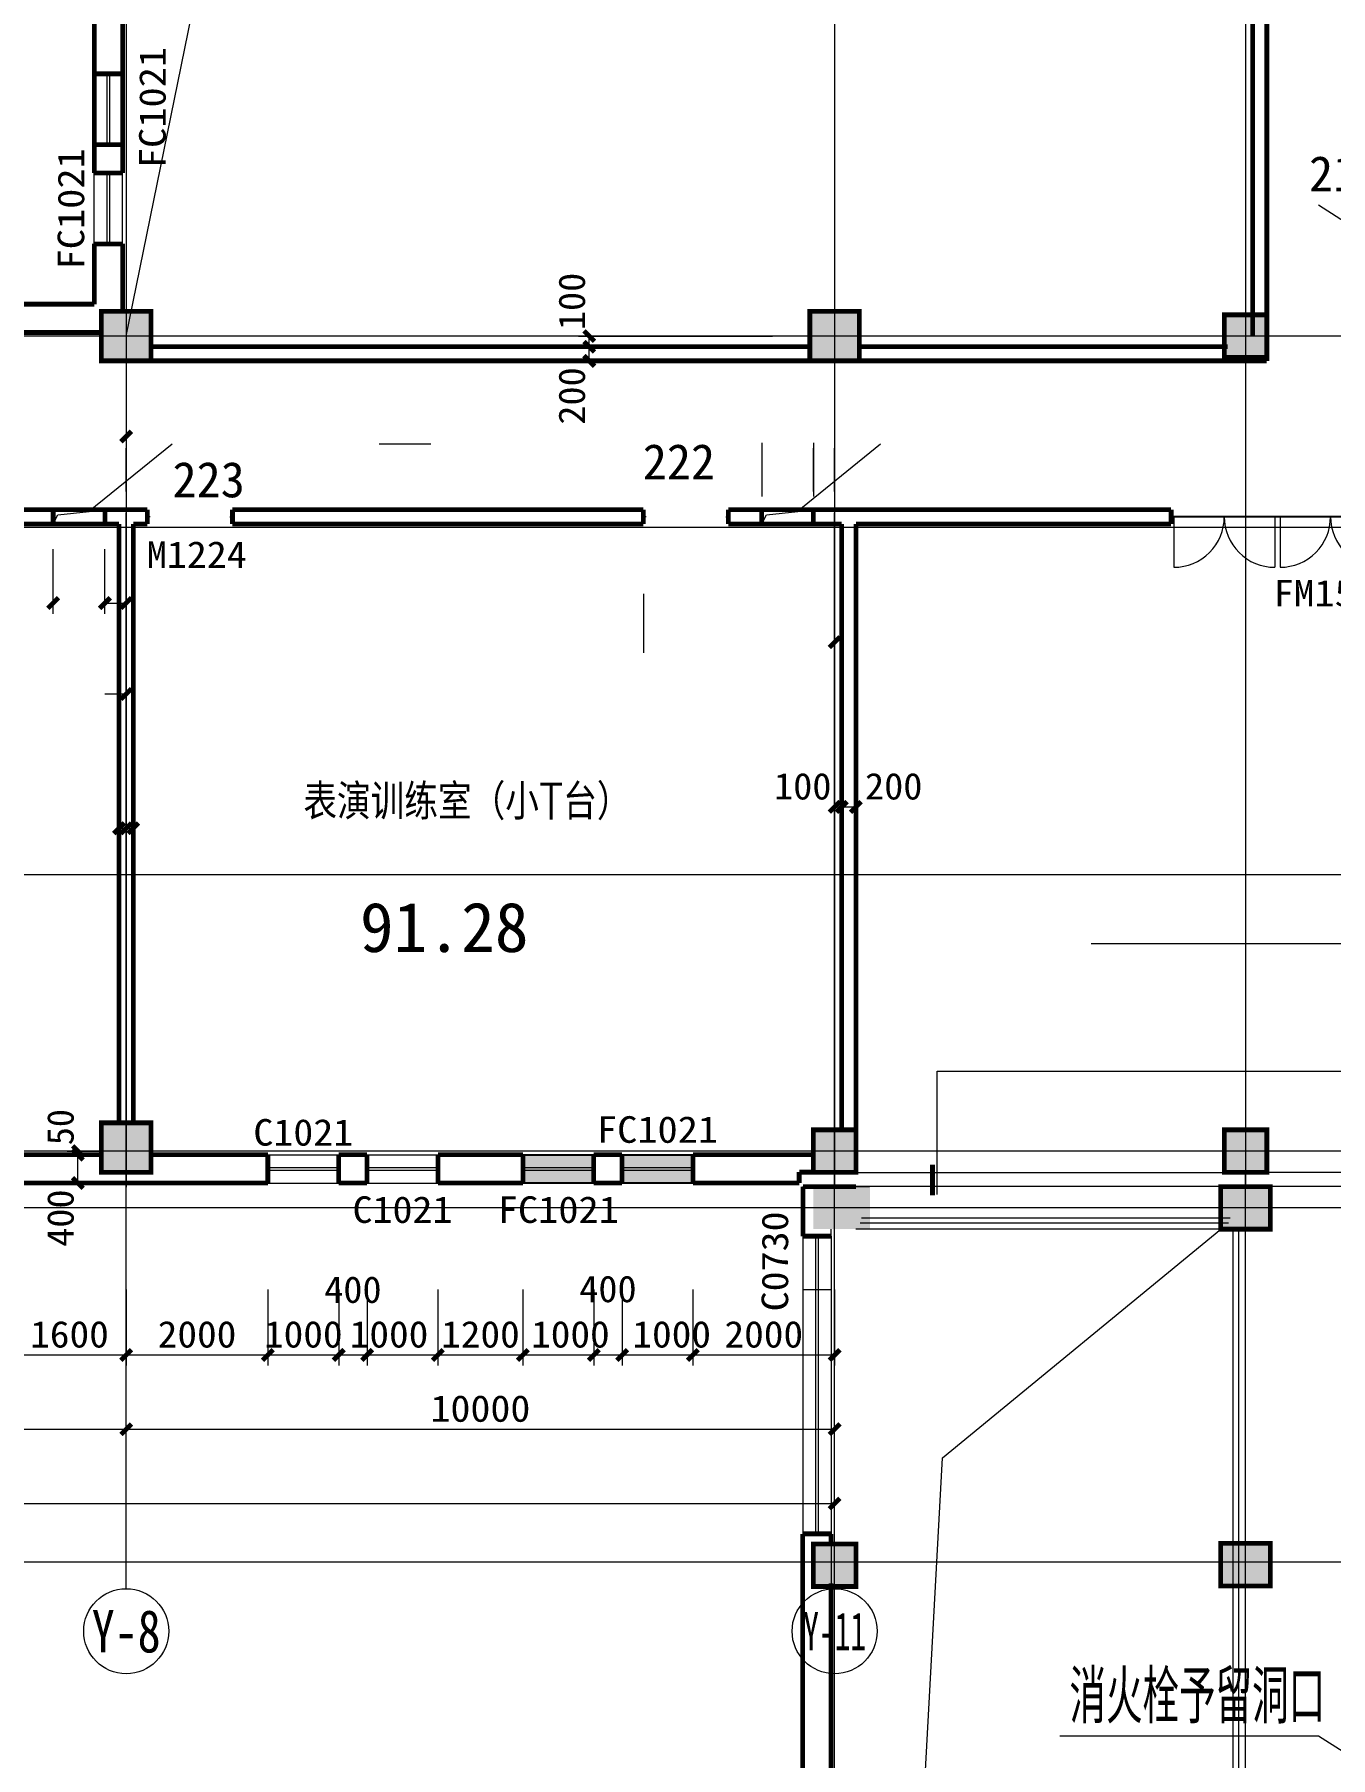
# Model space of a CAD drawing. Extents: x -307567 to 704339, y -10277 to 165507.
# Drawn here: x -52623 to -34328, y 87125 to 111436 of the extents above; entities that cross this region are included whole.
import ezdxf
from ezdxf.enums import TextEntityAlignment as Align

# ---------------------------------------------------------------- set-up
doc = ezdxf.new("R2010")
doc.units = 0
doc.header["$MEASUREMENT"] = 0
doc.layers.add('ziti', color=32, linetype='CONTINUOUS', lineweight=0)
doc.layers.add('我的', color=255, linetype='CONTINUOUS', lineweight=0)
doc.layers.add('中文', color=4, linetype='CONTINUOUS')
doc.styles.add('HZ', font='txt', dxfattribs={"width": 0.7, "height": 5, "bigfont": 'STF:宋体'})
doc.styles.get("Standard").update_dxf_attribs({"font": 'txt', "height": 3})

msp = doc.modelspace()

# ---------------------------------------------------------------- hatches: boundary and pattern name
at = {"layer": '中文'}
h = msp.add_hatch(color=0, dxfattribs=at)
h.paths.add_polyline_path([(-43328.23762, 95630.18661), (-44328.20821, 95630.18661), (-44328.20821, 95448.93141), (-43328.23762, 95448.93141)])
h.paths.add_polyline_path([(-43328.23762, 95448.93141), (-44328.20821, 95448.93141), (-44328.20821, 95411.4316), (-43328.23762, 95411.4316)])
h.paths.add_polyline_path([(-43328.23762, 95411.4316), (-44328.20821, 95411.4316), (-44328.20821, 95230.19471), (-43328.23762, 95230.19471)])
h.paths.add_polyline_path([(-44728.21841, 95411.4316), (-45728.22562, 95411.4316), (-45728.22562, 95230.19471), (-44728.21841, 95230.19471)])
h.paths.add_polyline_path([(-44728.21841, 95448.93141), (-45728.22562, 95448.93141), (-45728.22562, 95411.4316), (-44728.21841, 95411.4316)])
h.paths.add_polyline_path([(-44728.21841, 95630.18661), (-45728.22562, 95630.18661), (-45728.22562, 95448.93141), (-44728.21841, 95448.93141)])

# ---------------------------------------------------------------- linework, layer by layer
at = {"layer": '中文', "color": 0}
msp.add_line((-33615.82517, 104629.9683), (-36540.82517, 104629.9683), dxfattribs=at)
for points in [[(-45728.22562, 95630.18661), (-44728.21841, 95630.18661), (-44728.21841, 95230.19471), (-45728.22562, 95230.19471)], [(-44328.20821, 95630.18661), (-43328.23762, 95630.18661), (-43328.23762, 95230.19471), (-44328.20821, 95230.19471)]]:
    msp.add_lwpolyline(points, close=True, dxfattribs=at)
at = {"layer": '我的', "color": 0}
for p, q in [((-51328.18541, 147990.48999), (-51328.18541, 95170.08149)), ((-41328.22321, 147990.48999), (-41328.22321, 95170.08149)), ((-35528.27662, 147990.48999), (-35528.27662, 95170.08149)), ((-51328.18541, 107180.13802), (-48087.74752, 123105.29032)), ((-51778.18316, 109880.12452), (-51778.18316, 110880.11341)), ((-51596.94628, 109880.12452), (-51596.94628, 110880.11341)), ((-51559.44647, 109880.12452), (-51559.44647, 110880.11341)), ((-51378.17296, 109880.12452), (-51378.17296, 110880.11341)), ((-51778.18316, 108480.12541), (-51778.18316, 109480.12346)), ((-51596.94628, 108480.12541), (-51596.94628, 109480.12346)), ((-51559.44647, 108480.12541), (-51559.44647, 109480.12346)), ((-51378.17296, 108480.12541), (-51378.17296, 109480.12346)), ((-33128.28862, 108149.64916), (-34498.42337, 109025.51148)), ((-5920.96616, 107180.13802), (-79811.30716, 107180.12886)), ((-44941.79157, 107180.13802), (-42205.14753, 107180.13802)), ((-44941.79157, 107030.13877), (-42205.14753, 107030.13877)), ((-44791.79232, 107030.13877), (-44791.79232, 107180.13802)), ((-44791.79232, 106830.13366), (-44791.79232, 107030.13877)), ((-35912.24687, 107180.13802), (-36754.08836, 107180.13802)), ((-44941.79157, 106830.13366), (-42205.14753, 106830.13366)), ((-51328.18541, 106440.95409), (-51328.18541, 105613.4863)), ((-51858.12661, 104705.05884), (-50679.51922, 105660.11388)), ((-51328.18541, 105675.72354), (-51328.18541, 104915.29033)), ((-51328.18541, 104985.28205), (-51328.18541, 105599.59782)), ((-47759.51429, 105660.11388), (-47029.54968, 105660.11388)), ((-47029.54968, 105660.11388), (-47029.54968, 105660.11388)), ((-42358.22294, 105675.72354), (-42358.22294, 104915.29033)), ((-41858.16441, 104705.05884), (-40679.55702, 105660.11388)), ((-41628.22171, 105675.72354), (-41628.22171, 104915.29033)), ((-41628.22171, 104985.28205), (-41628.22171, 105599.59782)), ((-41328.22321, 105675.72354), (-41328.22321, 104915.29033)), ((-41328.22321, 104985.28205), (-41328.22321, 105599.59782)), ((-52358.18515, 104530.14821), (-52291.27874, 104657.79955)), ((-52291.27874, 104657.79955), (-51628.18391, 104730.14416)), ((-51328.18541, 91629.40705), (-51328.18541, 104684.99058)), ((-50990.6871, 104630.15077), (-51028.18691, 104630.15077)), ((-49865.69273, 104630.15077), (-49828.19291, 104630.15077)), ((-43990.70989, 104630.15077), (-44028.20971, 104630.15077)), ((-42865.71552, 104630.15077), (-42828.21571, 104630.15077)), ((-42358.22294, 104530.14821), (-42291.35316, 104657.79955)), ((-42291.35316, 104657.79955), (-41628.22171, 104730.14416)), ((-41328.22321, 91629.40705), (-41328.22321, 104684.99058)), ((-36540.77156, 104630.15077), (-36578.27137, 104630.15077)), ((-36540.77156, 104630.15077), (-36540.77156, 103917.65433)), ((-35115.77868, 104630.15077), (-35078.27887, 104630.15077)), ((-35115.77868, 104630.15077), (-35115.77868, 103917.65433)), ((-35040.77906, 104630.15077), (-35078.27887, 104630.15077)), ((-35040.77906, 104630.15077), (-35040.77906, 103917.65433)), ((-5920.96616, 104480.15152), (-79811.30716, 104480.14236)), ((-52358.18515, 103263.16541), (-52358.18515, 104173.05771)), ((-51628.18391, 103263.16541), (-51628.18391, 104173.05771)), ((-51328.18541, 103263.16541), (-51328.18541, 104173.05771)), ((-51628.18391, 103413.16466), (-51328.18541, 103413.16466)), ((-44028.20971, 103542.77522), (-44028.20971, 102711.53548)), ((-41328.22321, 103542.77522), (-41328.22321, 102711.53548)), ((-51328.18541, 102812.78314), (-51328.18541, 101981.5434)), ((-51628.18391, 102131.54265), (-51328.18541, 102131.54265)), ((-41328.22321, 100686.76533), (-41328.22321, 99580.17296)), ((-41228.24812, 100686.76533), (-41228.24812, 99580.17296)), ((-41028.22471, 100686.76533), (-41028.22471, 99580.17296)), ((-41328.22321, 100536.76608), (-41228.24812, 100536.76608)), ((-41228.24812, 100536.76608), (-41028.22471, 100536.76608)), ((-51428.19712, 100385.86046), (-51428.19712, 99580.16381)), ((-51428.19712, 100235.86121), (-51328.18541, 100235.86121)), ((-51328.18541, 100385.86046), (-51328.18541, 99580.16381)), ((-51328.18541, 100235.86121), (-51228.17371, 100235.86121)), ((-51228.17371, 100385.86046), (-51228.17371, 99580.16381)), ((-51328.18541, 92806.87919), (-51328.18541, 99710.47932)), ((-41328.22321, 92806.87919), (-41328.22321, 99710.47932)), ((-5920.96616, 99580.17296), (-79811.30716, 99580.16381)), ((-5920.96616, 99580.17296), (-79811.30716, 99580.16381)), ((-41328.22321, 14141.83177), (-41328.22321, 99323.43291)), ((-29328.28321, 98605.8187), (-37705.24328, 98605.8187)), ((-39881.22117, 95070.74727), (-39881.22117, 96808.73907)), ((-39881.22117, 96808.73907), (-35178.25396, 96808.73907)), ((-35380.36476, 96808.73907), (-32526.13099, 96808.73907)), ((-5920.96616, 95680.19246), (-79811.30716, 95680.17415)), ((-5920.96616, 95680.19246), (-79811.30716, 95680.17415)), ((-52159.88292, 95680.19246), (-51678.17146, 95680.19246)), ((-52159.88292, 95630.18661), (-51678.17146, 95630.18661)), ((-52009.88367, 95630.18661), (-52009.88367, 95680.19246)), ((-52009.88367, 95230.19471), (-52009.88367, 95630.18661)), ((-49328.20762, 95630.18661), (-48328.20041, 95630.18661)), ((-47928.19021, 95630.18661), (-46928.21962, 95630.18661)), ((-45728.22562, 95630.18661), (-44728.21841, 95630.18661)), ((-44328.20821, 95630.18661), (-43328.23762, 95630.18661)), ((-49328.20762, 95448.93141), (-48328.20041, 95448.93141)), ((-49328.20762, 95411.4316), (-48328.20041, 95411.4316)), ((-47928.19021, 95448.93141), (-46928.21962, 95448.93141)), ((-47928.19021, 95411.4316), (-46928.21962, 95411.4316)), ((-45728.22562, 95448.93141), (-44728.21841, 95448.93141)), ((-45728.22562, 95411.4316), (-44728.21841, 95411.4316)), ((-44328.20821, 95448.93141), (-43328.23762, 95448.93141)), ((-44328.20821, 95411.4316), (-43328.23762, 95411.4316)), ((-41028.22471, 95380.19396), (-35528.27662, 95380.19396)), ((-35528.27662, 77880.27383), (-35528.27662, 95380.19396)), ((-23528.33662, 95380.19396), (-35228.27812, 95380.19396)), ((-52159.88292, 95230.19471), (-51678.17146, 95230.19471)), ((-49328.20762, 95230.19471), (-48328.20041, 95230.19471)), ((-47928.19021, 95230.19471), (-46928.21962, 95230.19471)), ((-45728.22562, 95230.19471), (-44728.21841, 95230.19471)), ((-44328.20821, 95230.19471), (-43328.23762, 95230.19471)), ((-41776.24343, 95180.18886), (-40835.08602, 95180.18886)), ((-34794.57668, 95180.18886), (-41174.56187, 95180.18886)), ((-23928.31021, 95180.18886), (-35178.25396, 95180.18886)), ((-5920.96616, 94880.19036), (-79811.30716, 94880.1812)), ((-5920.96616, 94880.19036), (-79811.30716, 94880.1812)), ((-35528.27662, 14141.83177), (-35528.27662, 94880.19036)), ((-41378.24737, 94480.19846), (-41378.24737, 94580.19186)), ((-35878.26266, 94580.19186), (-41028.22471, 94580.19186)), ((-40966.81144, 94666.45242), (-35766.82523, 94666.45242)), ((-40946.81642, 94741.10414), (-35746.83022, 94741.10414)), ((-39807.17368, 91350.86841), (-35878.26266, 94580.19186)), ((-35707.20639, 94580.19186), (-35707.20639, 68638.65744)), ((-35627.22632, 94580.19186), (-35627.22632, 68568.65657)), ((-41776.24343, 94480.19846), (-41778.22096, 90280.21946)), ((-41595.15303, 90280.21946), (-41595.15303, 94480.19846)), ((-41557.65321, 90280.21946), (-41557.65321, 94480.19846)), ((-41378.24737, 94480.19846), (-41378.24737, 90280.21946)), ((-51328.18541, 93727.53804), (-51328.18541, 92654.17)), ((-51328.18541, 93727.53804), (-51328.18541, 92654.17)), ((-49328.20762, 93727.53804), (-49328.20762, 92654.17)), ((-49328.20762, 93727.53804), (-49328.20762, 92654.17)), ((-48328.20041, 93727.53804), (-48328.20041, 92654.17)), ((-48328.20041, 93727.53804), (-48328.20041, 92654.17)), ((-47928.19021, 93727.53804), (-47928.19021, 92654.17)), ((-47928.19021, 93727.53804), (-47928.19021, 92654.17)), ((-46928.21962, 93727.53804), (-46928.21962, 92654.17)), ((-46928.21962, 93727.53804), (-46928.21962, 92654.17)), ((-45728.22562, 93727.53804), (-45728.22562, 92654.17)), ((-45728.22562, 93727.53804), (-45728.22562, 92654.17)), ((-44728.21841, 93727.53804), (-44728.21841, 92654.17)), ((-44728.21841, 93727.53804), (-44728.21841, 92654.17)), ((-44328.20821, 93727.53804), (-44328.20821, 92654.17)), ((-44328.20821, 93727.53804), (-44328.20821, 92654.17)), ((-43328.23762, 93727.53804), (-43328.23762, 92654.17)), ((-43328.23762, 93727.53804), (-43328.23762, 92654.17)), ((-41778.22096, 93730.31208), (-41378.24737, 93730.31208)), ((-41328.22321, 93727.53804), (-41328.22321, 92654.17)), ((-41328.22321, 93727.53804), (-41328.22321, 92654.17)), ((-52928.18962, 92804.16925), (-51328.18541, 92804.16925)), ((-51328.18541, 89506.89112), (-51328.18541, 92806.87919)), ((-51328.18541, 92804.16925), (-49328.20762, 92804.16925)), ((-51328.18541, 92804.16925), (-49328.20762, 92804.16925)), ((-49328.20762, 92804.16925), (-48328.20041, 92804.16925)), ((-49328.20762, 92804.16925), (-48328.20041, 92804.16925)), ((-48328.20041, 92804.16925), (-47928.19021, 92804.16925)), ((-48328.20041, 92804.16925), (-47928.19021, 92804.16925)), ((-47928.19021, 92804.16925), (-46928.21962, 92804.16925)), ((-47928.19021, 92804.16925), (-46928.21962, 92804.16925)), ((-46928.21962, 92804.16925), (-45728.22562, 92804.16925)), ((-46928.21962, 92804.16925), (-45728.22562, 92804.16925)), ((-45728.22562, 92804.16925), (-44728.21841, 92804.16925)), ((-45728.22562, 92804.16925), (-44728.21841, 92804.16925)), ((-44728.21841, 92804.16925), (-44328.20821, 92804.16925)), ((-44728.21841, 92804.16925), (-44328.20821, 92804.16925)), ((-44328.20821, 92804.16925), (-43328.23762, 92804.16925)), ((-44328.20821, 92804.16925), (-43328.23762, 92804.16925)), ((-43328.23762, 92804.16925), (-41328.22321, 92804.16925)), ((-43328.23762, 92804.16925), (-41328.22321, 92804.16925)), ((-41328.22321, 89506.89112), (-41328.22321, 92806.87919)), ((-57328.15541, 91756.88444), (-51328.18541, 91756.88444)), ((-51328.18541, 91756.88444), (-41328.22321, 91756.88444)), ((-41328.22321, 88329.42813), (-41328.22321, 91629.40705)), ((-41028.22471, 68798.43906), (-39807.17368, 91350.86841)), ((-73578.06196, 90706.88969), (-41328.22321, 90706.88969)), ((-41778.22096, 90317.71928), (-41778.22096, 90280.21946)), ((-41778.22096, 90280.21946), (-41778.22096, 78030.27308)), ((-41378.24737, 90137.21481), (-41378.24737, 78630.27008)), ((-5920.96616, 89880.20926), (-79811.30716, 89880.20926)), ((-5920.96616, 89880.20926), (-79811.30716, 89880.20926)), ((-37418.39168, 87425.61948), (-38148.39292, 87425.61948)), ((-34498.42337, 87425.61948), (-37418.39168, 87425.61948)), ((-34498.42337, 87425.61948), (-37418.39168, 87425.61948)), ((-34498.42337, 87425.61948), (-37418.39168, 87425.61948)), ((-34498.42337, 87425.61948), (-37418.39168, 87425.61948)), ((-37418.39168, 87425.61948), (-37418.39168, 87425.61948)), ((-33178.27616, 86581.7089), (-34498.42337, 87425.61948)), ((-34498.42337, 87425.61948), (-34498.42337, 87425.61948))]:
    msp.add_line(p, q, dxfattribs=at)
at = {"layer": '我的', "color": 0, "const_width": 67.49966}
for points in [[(-35428.26491, 116180.09302), (-35428.26491, 107180.13802)], [(-35228.27812, 116180.09302), (-35228.27812, 106830.13366)], [(-51778.18316, 112780.10696), (-51778.18316, 111280.11446)], [(-51378.17296, 111846.85968), (-51378.17296, 111280.11446)], [(-51778.18316, 109480.12346), (-51778.18316, 111280.11446)], [(-51378.17296, 109480.12346), (-51378.17296, 111280.11446)], [(-51378.17296, 110880.11341), (-51778.18316, 110880.11341)], [(-51778.18316, 110380.11896), (-51778.18316, 109480.12346)], [(-51378.17296, 110380.11896), (-51378.17296, 109480.12346)], [(-51778.18316, 109480.12346), (-51778.18316, 109880.12452)], [(-51378.17296, 109880.12452), (-51778.18316, 109880.12452)], [(-51378.17296, 109480.12346), (-51378.17296, 109880.12452)], [(-51378.17296, 109480.12346), (-51778.18316, 109480.12346)], [(-35428.26491, 107480.13652), (-35428.26491, 108680.13052)], [(-35228.27812, 106830.13366), (-35228.27812, 108680.13052)], [(-51778.18316, 107630.13577), (-51778.18316, 108484.12625)], [(-51378.17296, 108480.12541), (-51778.18316, 108480.12541)], [(-51378.17296, 107530.13321), (-51378.17296, 108484.12625)], [(-51778.18316, 107630.13577), (-53128.17641, 107630.13577)], [(-51678.17146, 107530.13321), (-51678.17146, 106830.13366), (-50978.19937, 106830.13366), (-50978.19937, 107530.13321), (-51678.17146, 107530.13321), (-51678.17146, 106830.13366)], [(-41678.24587, 107530.13321), (-41678.24587, 106830.13366), (-40978.23716, 106830.13366), (-40978.23716, 107530.13321), (-41678.24587, 107530.13321), (-41678.24587, 106830.13366)], [(-35828.27512, 107480.13652), (-35828.27512, 106880.13952), (-35228.27812, 106880.13952), (-35228.27812, 107480.13652), (-35828.27512, 107480.13652), (-35828.27512, 106880.13952)], [(-51678.17146, 107230.13471), (-53128.17641, 107230.13471)], [(-44866.79194, 107255.13764), (-44716.79269, 107105.13839)], [(-50978.19937, 107030.13877), (-41678.24587, 107030.13877)], [(-44866.79194, 107105.13839), (-44716.79269, 106955.13914)], [(-40978.23716, 107030.13877), (-35778.25096, 107030.13877)], [(-50978.19937, 106830.13366), (-41678.24587, 106830.13366)], [(-44866.79194, 106905.13329), (-44716.79269, 106755.13404)], [(-40978.23716, 106830.13366), (-35228.27812, 106830.13366)], [(-51403.18504, 105688.48593), (-51253.18579, 105838.48518)], [(-51328.18541, 104730.14416), (-52828.17791, 104730.14416)], [(-51428.19712, 104530.14821), (-52828.17791, 104530.14821)], [(-52358.18515, 104730.14416), (-52358.18515, 104530.14821)], [(-51628.18391, 104730.14416), (-51628.18391, 104530.14821)], [(-51428.19712, 99580.17296), (-51428.19712, 104530.14821)], [(-51328.18541, 104730.14416), (-51028.18691, 104730.14416)], [(-51228.17371, 99580.17296), (-51228.17371, 104530.14821)], [(-51228.17371, 104530.14821), (-51028.18691, 104530.14821)], [(-51028.18691, 104530.14821), (-51028.18691, 104730.14416)], [(-49828.19291, 104730.14416), (-44028.20971, 104730.14416)], [(-49828.19291, 104530.14821), (-49828.19291, 104730.14416)], [(-49828.19291, 104530.14821), (-44028.20971, 104530.14821)], [(-44028.20971, 104530.14821), (-44028.20971, 104730.14416)], [(-41328.22321, 104730.14416), (-42828.21571, 104730.14416)], [(-42828.21571, 104530.14821), (-42828.21571, 104730.14416)], [(-41228.24812, 104530.14821), (-42828.21571, 104530.14821)], [(-42358.22294, 104730.14416), (-42358.22294, 104530.14821)], [(-41628.22171, 104730.14416), (-41628.22171, 104530.14821)], [(-41328.22321, 104730.14416), (-36578.27137, 104730.14416)], [(-41228.24812, 99580.17296), (-41228.24812, 104530.14821)], [(-41028.22471, 99580.17296), (-41028.22471, 104530.14821)], [(-41028.22471, 104530.14821), (-36578.27137, 104530.14821)], [(-36578.27137, 104530.14821), (-36578.27137, 104730.14416)], [(-52433.18477, 103338.16504), (-52283.18552, 103488.16429)], [(-51703.18354, 103338.16504), (-51553.18429, 103488.16429)], [(-51403.18504, 103338.16504), (-51253.18579, 103488.16429)], [(-41403.22283, 102786.53511), (-41253.22358, 102936.53436)], [(-51403.18504, 102056.54303), (-51253.18579, 102206.54228)], [(-41403.22283, 100461.76646), (-41253.22358, 100611.76571)], [(-41303.24775, 100461.76646), (-41153.2485, 100611.76571)], [(-41103.22433, 100461.76646), (-40953.22508, 100611.76571)], [(-51503.19675, 100160.86159), (-51353.1975, 100310.86084)], [(-51403.18504, 100160.86159), (-51253.18579, 100310.86084)], [(-51303.17333, 100160.86159), (-51153.17408, 100310.86084)], [(-51428.19712, 96080.18436), (-51428.19712, 99580.17296)], [(-51228.17371, 96080.18436), (-51228.17371, 99580.17296)], [(-41228.24812, 95980.19096), (-41228.24812, 99580.17296)], [(-41028.22471, 95980.19096), (-41028.22471, 99580.17296)], [(-51678.17146, 96080.18436), (-51678.17146, 95380.19396), (-50978.19937, 95380.19396), (-50978.19937, 96080.18436), (-51678.17146, 96080.18436), (-51678.17146, 95380.19396)], [(-52084.88329, 95755.19209), (-51934.88404, 95605.19284)], [(-41628.22171, 95980.19096), (-41628.22171, 95380.19396), (-41028.22471, 95380.19396), (-41028.22471, 95980.19096), (-41628.22171, 95980.19096), (-41628.22171, 95380.19396)], [(-35828.27512, 95980.19096), (-35828.27512, 95380.19396), (-35228.27812, 95380.19396), (-35228.27812, 95980.19096), (-35828.27512, 95980.19096), (-35828.27512, 95380.19396)], [(-51678.17146, 95630.18661), (-52928.18962, 95630.18661)], [(-52084.88329, 95705.18624), (-51934.88404, 95555.18699)], [(-50978.19937, 95630.18661), (-49328.20762, 95630.18661)], [(-49328.20762, 95230.19471), (-49328.20762, 95630.18661)], [(-48328.20041, 95630.18661), (-47928.19021, 95630.18661)], [(-48328.20041, 95230.19471), (-48328.20041, 95630.18661)], [(-47928.19021, 95230.19471), (-47928.19021, 95630.18661)], [(-46928.21962, 95630.18661), (-45728.22562, 95630.18661)], [(-46928.21962, 95230.19471), (-46928.21962, 95630.18661)], [(-45728.22562, 95230.19471), (-45728.22562, 95630.18661)], [(-44728.21841, 95630.18661), (-44328.20821, 95630.18661)], [(-44728.21841, 95230.19471), (-44728.21841, 95630.18661)], [(-44328.20821, 95230.19471), (-44328.20821, 95630.18661)], [(-41628.22171, 95630.18661), (-43328.23762, 95630.18661)], [(-43328.23762, 95230.19471), (-43328.23762, 95630.18661)], [(-52084.88329, 95305.19434), (-51934.88404, 95155.19509)], [(-41828.24512, 95384.46945), (-41828.24512, 95230.19471)], [(-41028.22471, 95380.19396), (-41828.24512, 95383.78281)], [(-39946.99232, 95058.83632), (-39946.99232, 95489.10455)], [(-51328.18541, 95230.19471), (-52928.18962, 95230.19471)], [(-51328.18541, 95230.19471), (-49328.20762, 95230.19471)], [(-48328.20041, 95230.19471), (-47928.19021, 95230.19471)], [(-46928.21962, 95230.19471), (-45728.22562, 95230.19471)], [(-44728.21841, 95230.19471), (-44328.20821, 95230.19471)], [(-41828.24512, 95230.19471), (-43328.23762, 95230.19471)], [(-41028.22471, 95180.18886), (-41776.24343, 95180.18886)], [(-41776.24343, 94480.19846), (-41776.24343, 95180.18886)], [(-35878.26266, 95180.18886), (-35878.26266, 94580.19186), (-35178.25396, 94580.19186), (-35178.25396, 95180.18886), (-35878.26266, 95180.18886), (-35878.26266, 94580.19186)], [(-41378.24737, 94480.19846), (-41776.24343, 94480.19846)], [(-51403.18504, 92729.16962), (-51253.18579, 92879.16887)], [(-51403.18504, 92729.16962), (-51253.18579, 92879.16887)], [(-49403.20725, 92729.16962), (-49253.208, 92879.16887)], [(-49403.20725, 92729.16962), (-49253.208, 92879.16887)], [(-48403.20004, 92729.16962), (-48253.20079, 92879.16887)], [(-48403.20004, 92729.16962), (-48253.20079, 92879.16887)], [(-48003.18983, 92729.16962), (-47853.19058, 92879.16887)], [(-48003.18983, 92729.16962), (-47853.19058, 92879.16887)], [(-47003.21925, 92729.16962), (-46853.22, 92879.16887)], [(-47003.21925, 92729.16962), (-46853.22, 92879.16887)], [(-45803.22525, 92729.16962), (-45653.226, 92879.16887)], [(-45803.22525, 92729.16962), (-45653.226, 92879.16887)], [(-44803.21804, 92729.16962), (-44653.21879, 92879.16887)], [(-44803.21804, 92729.16962), (-44653.21879, 92879.16887)], [(-44403.20783, 92729.16962), (-44253.20858, 92879.16887)], [(-44403.20783, 92729.16962), (-44253.20858, 92879.16887)], [(-43403.23725, 92729.16962), (-43253.238, 92879.16887)], [(-43403.23725, 92729.16962), (-43253.238, 92879.16887)], [(-41403.22283, 92729.16962), (-41253.22358, 92879.16887)], [(-41403.22283, 92729.16962), (-41253.22358, 92879.16887)], [(-51403.18504, 91681.88482), (-51253.18579, 91831.88407)], [(-41403.22283, 91681.88482), (-41253.22358, 91831.88407)], [(-41403.22283, 90631.89007), (-41253.22358, 90781.88932)], [(-41378.24737, 90280.21946), (-41778.22096, 90280.21946)], [(-41778.22096, 90280.21946), (-41778.22096, 90180.20776)], [(-41778.22096, 89880.20926), (-41778.22096, 90180.20776)], [(-41378.24737, 90280.21946), (-41378.24737, 90137.21481)], [(-41628.22171, 90137.21481), (-41628.22171, 89537.21781), (-41028.22471, 89537.21781), (-41028.22471, 90137.21481), (-41628.22171, 90137.21481), (-41628.22171, 89537.21781)], [(-35878.26266, 90146.2144), (-35878.26266, 89546.2174), (-35178.25396, 89546.2174), (-35178.25396, 90146.2144), (-35878.26266, 90146.2144), (-35878.26266, 89546.2174)], [(-41778.22096, 89880.20926), (-41778.22096, 89580.21533)], [(-41778.22096, 89580.21533), (-41778.22096, 78030.27308)], [(-41378.24737, 89580.21533), (-41378.24737, 78630.27008)]]:
    msp.add_lwpolyline(points, dxfattribs=at)
at = {"layer": '我的', "color": 0}
for centre in [(-51328.18541, 88906.89412), (-41328.22321, 88906.89412)]:
    msp.add_circle(centre, 599.997, dxfattribs=at)
for centre, start, end in [((-36540.77156, 104630.15077), 269.999997496, 0), ((-35115.77868, 104630.15077), 180.000005009, 270.000007513), ((-35040.77906, 104630.15077), 269.999997496, 0), ((-33615.78618, 104630.15077), 180.000005009, 270.000007513)]:
    msp.add_arc(centre, 712.49644, start, end, dxfattribs=at)
for points in [[(-51678.17146, 107530.13321), (-50978.19937, 107530.13321), (-51678.17146, 106830.13366), (-50978.19937, 106830.13366)], [(-41678.24587, 107530.13321), (-40978.23716, 107530.13321), (-41678.24587, 106830.13366), (-40978.23716, 106830.13366)], [(-35828.27512, 107480.13652), (-35228.27812, 107480.13652), (-35828.27512, 106880.13952), (-35228.27812, 106880.13952)], [(-51678.17146, 96080.18436), (-50978.19937, 96080.18436), (-51678.17146, 95380.19396), (-50978.19937, 95380.19396)], [(-41628.22171, 95980.19096), (-41028.22471, 95980.19096), (-41628.22171, 95380.19396), (-41028.22471, 95380.19396)], [(-35828.27512, 95980.19096), (-35228.27812, 95980.19096), (-35828.27512, 95380.19396), (-35228.27812, 95380.19396)], [(-41628.22171, 95180.18886), (-40828.23791, 95180.18886), (-41628.22171, 94580.19186), (-40828.23791, 94580.19186)], [(-35878.26266, 95180.18886), (-35178.25396, 95180.18886), (-35878.26266, 94580.19186), (-35178.25396, 94580.19186)], [(-41628.22171, 90137.21481), (-41028.22471, 90137.21481), (-41628.22171, 89537.21781), (-41028.22471, 89537.21781)], [(-35878.26266, 90146.2144), (-35178.25396, 90146.2144), (-35878.26266, 89546.2174), (-35178.25396, 89546.2174)]]:
    msp.add_solid(points, dxfattribs=at)

# ---------------------------------------------------------------- texts
at = {"layer": 'ziti', "color": 0, "style": 'HZ', "width": 0.483398}
msp.add_text('消火栓予留洞口', height=749.99625, dxfattribs=at).set_placement((-38013.70121, 87605.25878), (-34404.34425, 87605.25878), align=Align.FIT)
msp.add_text('消火栓予留洞口', height=749.99625, dxfattribs=at).set_placement((-38013.70121, 87605.25878), (-34404.34425, 87605.25878), align=Align.FIT)
msp.add_text('消火栓予留洞口', height=749.99625, dxfattribs=at).set_placement((-38013.70121, 87605.25878), (-34404.34425, 87605.25878), align=Align.FIT)
msp.add_text('消火栓予留洞口', height=749.99625, dxfattribs=at).set_placement((-38013.70121, 87605.25878), (-34404.34425, 87605.25878), align=Align.FIT)
msp.add_text('消火栓予留洞口', height=749.99625, dxfattribs=at).set_placement((-38013.70121, 87605.25878), (-34404.34425, 87605.25878), align=Align.FIT)
msp.add_text('消火栓予留洞口', height=749.99625, dxfattribs=at).set_placement((-38013.70121, 87605.25878), (-34404.34425, 87605.25878), align=Align.FIT)
at = {"layer": '中文', "color": 0, "style": 'HZ', "width": 0.483398}
msp.add_text('消火栓予留洞口', height=750, dxfattribs=at).set_placement((-38013.76218, 87604.99119), (-34404.38718, 87604.99119), align=Align.FIT)
msp.add_text('消火栓予留洞口', height=750, dxfattribs=at).set_placement((-38013.76218, 87604.99119), (-34404.38718, 87604.99119), align=Align.FIT)
msp.add_text('消火栓予留洞口', height=750, dxfattribs=at).set_placement((-38013.76218, 87604.99119), (-34404.38718, 87604.99119), align=Align.FIT)
msp.add_text('消火栓予留洞口', height=750, dxfattribs=at).set_placement((-38013.76218, 87604.99119), (-34404.38718, 87604.99119), align=Align.FIT)
msp.add_text('消火栓予留洞口', height=750, dxfattribs=at).set_placement((-38013.76218, 87604.99119), (-34404.38718, 87604.99119), align=Align.FIT)
msp.add_text('消火栓予留洞口', height=750, dxfattribs=at).set_placement((-38013.76218, 87604.99119), (-34404.38718, 87604.99119), align=Align.FIT)
at = {"layer": '中文', "attachment_point": 1}
for s, insert, char_height, width in [('{\\fFangSong_GB2312|b1|i0|c134|p49;\\C1;213}', (-34632.9408, 109720.0816), 500, 6011.5625187), ('{\\fFangSong_GB2312|b1|i0|c134|p49;\\C1;222}', (-44036.64033, 105657.0397), 500, 6011.5625187), ('{\\fFangSong_GB2312|b1|i0|c134|p49;\\C1;223}', (-50674.01705, 105405.18948), 500, 6011.5625187), ('{\\Ftxt,stf:宋体|c134;\\C0;表演训练室（小T台）}', (-48827.30112, 100858.06428), 500, 5665.5115268), ('91.28', (-48029.10486, 99190.05231), 700, 3498.8660496)]:
    msp.add_mtext(s, dxfattribs=dict(at, insert=insert, char_height=char_height, width=width))
at = {"layer": '我的', "color": 0}
for s, width, p, p2 in [('FC1021', 0.943445, (-50770.66867, 109550.12433), (-50770.66867, 111260.11029)), ('FC1021', 0.943445, (-51920.67513, 108120.13271), (-51920.67513, 109830.11866)), ('100', 1.079993, (-44851.77737, 107264.13723), (-44851.77737, 108074.12769)), ('200', 0.925718, (-44851.77737, 105930.13816), (-44851.77737, 106740.13777)), ('50', 0.906673, (-52069.86872, 95764.18252), (-52069.86872, 96274.18363)), ('400', 0.925708, (-52069.86872, 94330.19921), (-52069.86872, 95140.18967)), ('C0730', 0.867695, (-41984.39668, 93419.91324), (-41984.39668, 94829.90985))]:
    msp.add_text(s, height=374.998125, rotation=90, dxfattribs=dict(at, width=width)).set_placement(p, p2, align=Align.FIT)
for s, height, width, p, p2 in [('M1224', 374.998125, 0.867683, (-51035.90874, 103909.68825), (-49625.93044, 103909.68825)), ('FM1521a', 374.998125, 0.893327, (-35132.51444, 103365.00817), (-33122.53914, 103365.00817)), ('100', 374.998125, 1.07998, (-42183.21161, 100641.76739), (-41373.23031, 100641.76739)), ('200', 374.998125, 0.925739, (-40899.24586, 100641.76739), (-40089.22794, 100641.76739)), ('C1021', 374.998125, 0.980859, (-49533.17486, 95757.68231), (-48123.19656, 95757.68231)), ('FC1021', 374.998125, 0.94344, (-44683.21132, 95797.69066), (-42973.23451, 95797.69066)), ('C1021', 374.998125, 0.980859, (-48133.19407, 94667.69753), (-46723.21576, 94667.69753)), ('FC1021', 374.998125, 0.94344, (-46083.19211, 94667.69753), (-44373.21531, 94667.69753)), ('400', 374.998125, 0.925739, (-48533.20427, 93539.16923), (-47723.18635, 93539.16923)), ('400', 374.998125, 0.925739, (-48533.20427, 93539.16923), (-47723.18635, 93539.16923)), ('400', 374.998125, 0.925739, (-44933.22227, 93549.16674), (-44123.20435, 93549.16674)), ('400', 374.998125, 0.925739, (-44933.22227, 93549.16674), (-44123.20435, 93549.16674)), ('1600', 374.998125, 0.986654, (-52683.15911, 92909.17055), (-51573.17931, 92909.17055)), ('2000', 374.998125, 0.934725, (-50883.16811, 92909.17055), (-49773.18831, 92909.17055)), ('2000', 374.998125, 0.934725, (-50883.16811, 92909.17055), (-49773.18831, 92909.17055)), ('1000', 374.998125, 1.044692, (-49383.17561, 92909.17055), (-48273.19581, 92909.17055)), ('1000', 374.998125, 1.044692, (-49383.17561, 92909.17055), (-48273.19581, 92909.17055)), ('1000', 374.998125, 1.044692, (-48173.1841, 92909.17055), (-47063.2043, 92909.17055)), ('1000', 374.998125, 1.044692, (-48173.1841, 92909.17055), (-47063.2043, 92909.17055)), ('1200', 374.998125, 0.986686, (-46883.21252, 92909.17055), (-45773.1961, 92909.17055)), ('1200', 374.998125, 0.986686, (-46883.21252, 92909.17055), (-45773.1961, 92909.17055)), ('1000', 374.998125, 1.044692, (-45613.19934, 92909.17055), (-44503.21954, 92909.17055)), ('1000', 374.998125, 1.044692, (-45613.19934, 92909.17055), (-44503.21954, 92909.17055)), ('1000', 374.998125, 1.044727, (-44183.22602, 92909.17055), (-43073.2096, 92909.17055)), ('1000', 374.998125, 1.044727, (-44183.22602, 92909.17055), (-43073.2096, 92909.17055)), ('2000', 374.998125, 0.934725, (-42883.22032, 92909.17055), (-41773.24051, 92909.17055)), ('2000', 374.998125, 0.934725, (-42883.22032, 92909.17055), (-41773.24051, 92909.17055)), ('10000', 374.998125, 1.025471, (-47033.21177, 91861.87659), (-45623.19685, 91861.87659)), ('Y-8', 599.997, 0.607498, (-51814.18152, 88606.89562), (-50842.18931, 88606.89562)), ('Y-11', 539.997321, 0.548141, (-41772.21513, 88636.89272), (-40884.23129, 88636.89272))]:
    msp.add_text(s, height=height, dxfattribs=dict(at, width=width)).set_placement(p, p2, align=Align.FIT)

doc.saveas('drawing.dxf')
